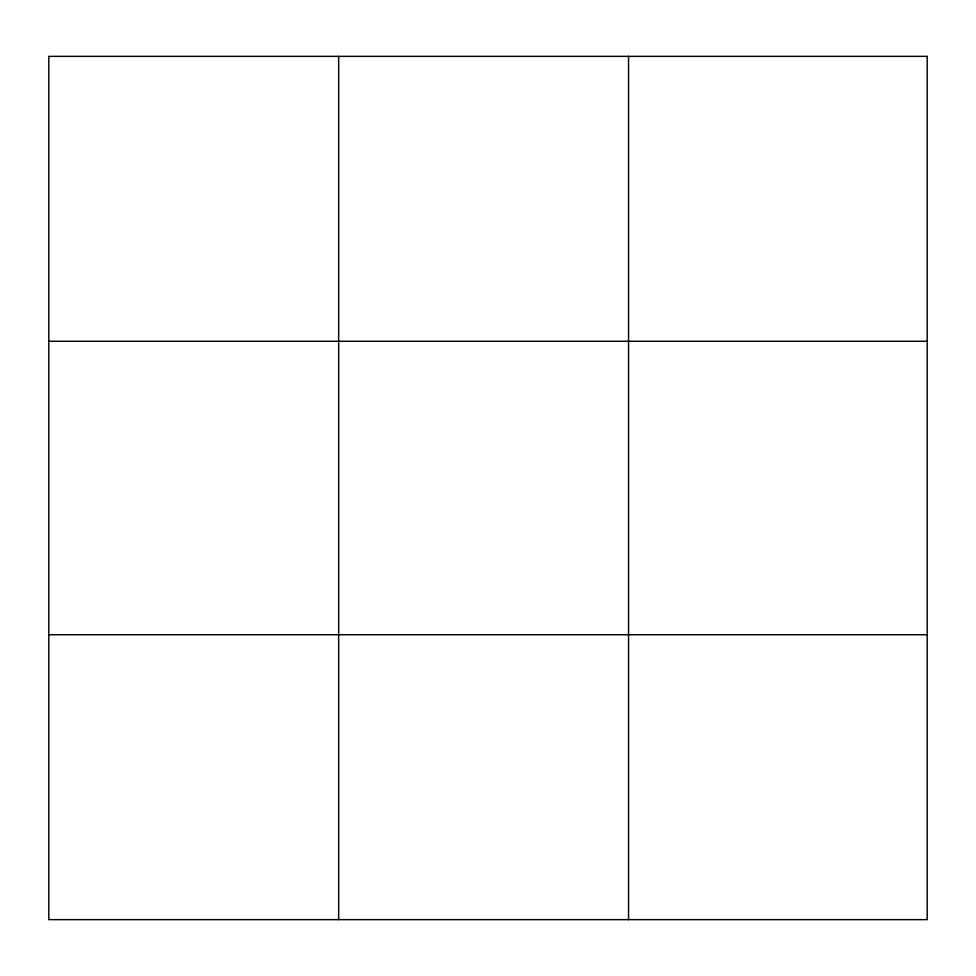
<?xml version="1.0" encoding="UTF-8"?>
<svg xmlns="http://www.w3.org/2000/svg" width="976" height="976" viewBox="0 0 976 976"><rect width="100%" height="100%" fill="white"/><g stroke="black" fill="none" stroke-linecap="round" stroke-linejoin="round"><path stroke-width="1.46" d="M338.672 919.636L338.672 56.364M628.544 919.636L628.544 56.364M48.8 341.246L927.2 341.246M48.8 634.754L927.2 634.754M927.2 56.364L927.2 919.636L48.8 919.636L48.8 56.364L927.2 56.364"/></g></svg>
